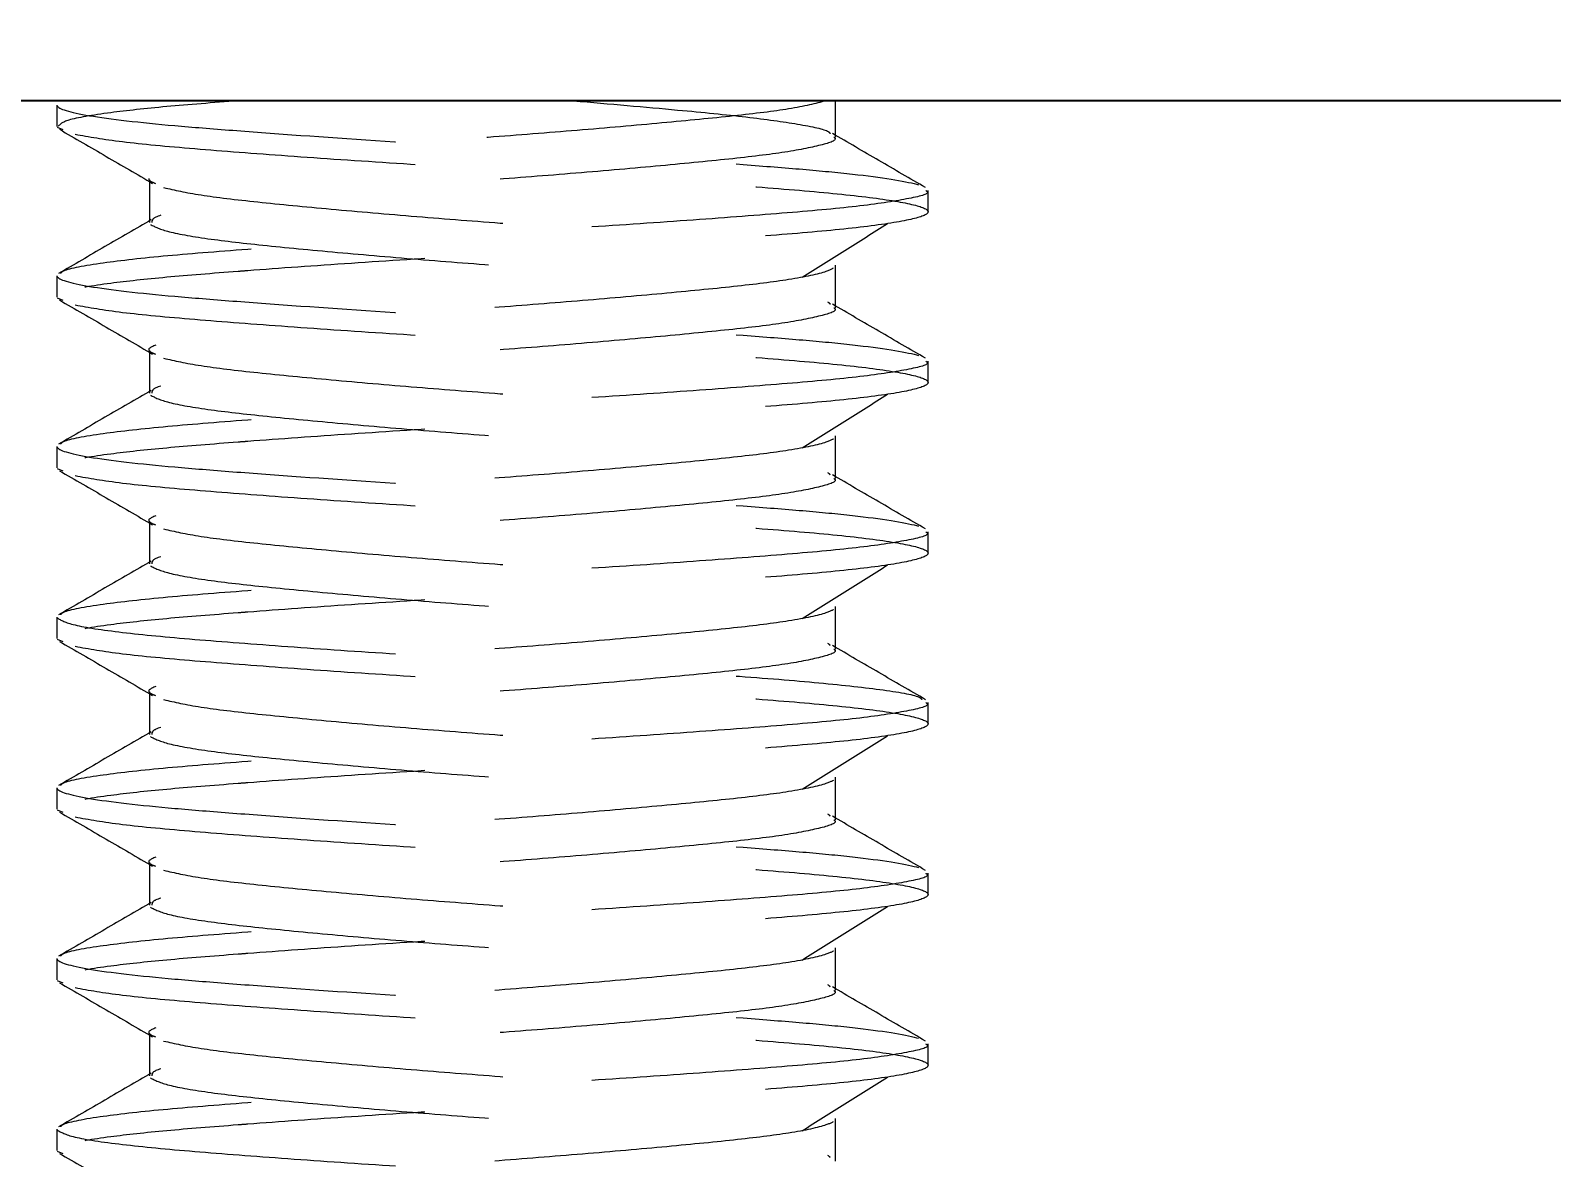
# Model space of a CAD drawing. Header units: inches. Extents: x 0 to 21.9, y 0.1 to 16.9.
# Drawn here: x 9.9696 to 10.4151, y 2.8699 to 3.2001 of the extents above; entities that cross this region are included whole.
import ezdxf

# ---------------------------------------------------------------- set-up
doc = ezdxf.new("R2010")
doc.units = ezdxf.units.IN
doc.header["$MEASUREMENT"] = 0
doc.linetypes.add('HIDDEN', pattern=[0.075, 0.05, -0.025])
doc.layers.add('OBJECT', color=7, linetype='Continuous', lineweight=25)
doc.styles.add('SLDTEXTSTYLE0', font='TXT', dxfattribs={"width": 0.75})
doc.dimstyles.new('SLDDIMSTYLE1', dxfattribs={"dimtxt": 0.137795, "dimasz": 0.13, "dimexe": 0, "dimexo": 0.0625, "dimgap": 0.034449, "dimtad": 1, "dimdec": 3, "dimrnd": 1e-09, "dimzin": 12, "dimdsep": 46, "dimtxsty": 'SLDTEXTSTYLE0', "dimsah": 1, "dimcen": 0.09, "dimadec": 0, "dimazin": 3, "dimtfac": 1, "dimtdec": 3, "dimtofl": 0, "dimtmove": 0, "dimatfit": 3, "dimfxl": 1, "dimfrac": 2, "dimtolj": 1, "dimtzin": 12, "dimarcsym": 0})

# ---------------------------------------------------------------- blocks, each defined once
blk = doc.blocks.new('_D_19')
at = {"color": 7, "linetype": 'Continuous', "lineweight": 0}
for p, q in [((3.04296, 2.72944), (3.04296, 4.1459)), ((10.91698, 2.72944), (10.91698, 4.1459)), ((3.04296, 4.0209), (10.91698, 4.0209))]:
    blk.add_line(p, q, dxfattribs=at)
at = {"color": 7, "linetype": 'Continuous', "lineweight": 18}
for points in [[(3.04296, 4.0209), (3.17296, 4.0009), (3.17296, 4.0409)], [(10.91698, 4.0209), (10.78698, 4.0409), (10.78698, 4.0009)]]:
    blk.add_solid(points, dxfattribs=at)
at = {"color": 7, "linetype": 'Continuous', "lineweight": 18, "insert": (6.63087, 4.19853), "char_height": 0.137795, "attachment_point": 1, "style": 'SLDTEXTSTYLE0'}
blk.add_mtext('7.874', dxfattribs=at)

msp = doc.modelspace()

# ---------------------------------------------------------------- linework, layer by layer
at = {"color": 7, "linetype": 'HIDDEN', "lineweight": 18}
for p, q in [((9.97741, 3.17819), (9.97741, 3.17194)), ((10.20547, 3.16882), (10.20547, 3.17944)), ((9.97745, 3.17174), (9.97913, 3.17108)), ((10.00447, 3.15632), (10.00447, 3.14382)), ((10.23254, 3.14694), (10.23254, 3.15319)), ((10.20547, 3.11882), (10.20547, 3.13132)), ((9.97745, 3.12174), (9.97913, 3.12108)), ((10.00447, 3.10632), (10.00447, 3.09382)), ((10.20547, 3.06882), (10.20547, 3.08132)), ((9.97745, 3.07174), (9.97913, 3.07108)), ((10.00447, 3.05632), (10.00447, 3.04382)), ((10.20547, 3.01882), (10.20547, 3.03132)), ((9.97745, 3.02174), (9.97913, 3.02108)), ((10.00447, 3.00632), (10.00447, 2.99382)), ((10.20547, 2.96882), (10.20547, 2.98132)), ((9.97745, 2.97174), (9.97913, 2.97108)), ((10.00447, 2.95632), (10.00447, 2.94382)), ((10.20547, 2.91882), (10.20547, 2.93132)), ((9.97745, 2.92174), (9.97913, 2.92108)), ((10.00447, 2.90632), (10.00447, 2.89382)), ((10.20547, 2.86882), (10.20547, 2.88132)), ((9.97745, 2.87174), (9.97913, 2.87108))]:
    msp.add_line(p, q, dxfattribs=at)
for points, knots in [([(9.97745, 3.17799), (9.97785, 3.17709), (9.98103, 3.17609), (9.99291, 3.17409), (10.00158, 3.17309), (10.01712, 3.17173), (10.02276, 3.17128), (10.03513, 3.17032), (10.04181, 3.16983), (10.06285, 3.16833), (10.07824, 3.16732), (10.10107, 3.16592), (10.10857, 3.16548), (10.12379, 3.16455), (10.13144, 3.16406), (10.15396, 3.16258), (10.16835, 3.16155), (10.18694, 3.16012), (10.19261, 3.15967), (10.20298, 3.15876), (10.20776, 3.15829), (10.22043, 3.15682), (10.22655, 3.1558), (10.22976, 3.15482)], [0, 0, 0, 0, 0.125, 0.125, 0.25, 0.25, 0.3125, 0.3125, 0.375, 0.375, 0.5, 0.5, 0.5625, 0.5625, 0.625, 0.625, 0.75, 0.75, 0.8125, 0.8125, 0.875, 0.875, 1, 1, 1, 1]), ([(10.03046, 3.17944), (10.02319, 3.17888), (10.00854, 3.17774), (9.99136, 3.17586), (9.97944, 3.17385), (9.97833, 3.17256), (9.97781, 3.17195)], [0, 0, 0, 0, 0.233231, 0.469714, 0.751766, 1, 1, 1, 1]), ([(10.20263, 3.17944), (10.19953, 3.17865), (10.19363, 3.17713), (10.17629, 3.17501), (10.15505, 3.17296), (10.13019, 3.17076), (10.10362, 3.16872), (10.07713, 3.16665), (10.05258, 3.16445), (10.03168, 3.16242), (10.01573, 3.16035), (10.00641, 3.15814), (10.00317, 3.15652), (10.00553, 3.15554), (10.00623, 3.15525)], [0, 0, 0, 0, 0.095786, 0.182109, 0.26858, 0.356481, 0.442734, 0.529279, 0.617175, 0.703362, 0.789978, 0.877868, 0.963992, 1, 1, 1, 1]), ([(10.12871, 3.17944), (10.13924, 3.17853), (10.15809, 3.1769), (10.18019, 3.17472), (10.19509, 3.17263), (10.20312, 3.17095), (10.20372, 3.17007), (10.20385, 3.16989)], [0, 0, 0, 0, 0.276943, 0.495496, 0.716396, 0.939747, 1, 1, 1, 1]), ([(9.98272, 3.16966), (9.9868, 3.16892), (9.99488, 3.16747), (10.01692, 3.16545), (10.04442, 3.16336), (10.0763, 3.16116), (10.11012, 3.15915), (10.14361, 3.15705), (10.1744, 3.15486), (10.20037, 3.15285), (10.21977, 3.15075), (10.23117, 3.14856), (10.23383, 3.14655), (10.2276, 3.14444), (10.21283, 3.14225), (10.19059, 3.14025), (10.16244, 3.13814), (10.13028, 3.13595), (10.09638, 3.13395), (10.06308, 3.13183), (10.04161, 3.1303), (10.02373, 3.12893), (10.0087, 3.12775), (9.99131, 3.12586), (9.97946, 3.12385), (9.97833, 3.12256), (9.97781, 3.12195)], [0, 0, 0, 0, 0.044551, 0.088184, 0.132165, 0.176711, 0.220317, 0.264331, 0.30887, 0.35245, 0.396496, 0.441029, 0.484585, 0.528663, 0.573187, 0.616721, 0.660829, 0.705344, 0.748859, 0.792996, 0.837501, 0.842034, 0.878877, 0.916233, 0.960788, 1, 1, 1, 1]), ([(9.97816, 3.1711), (9.98271, 3.16846), (9.9918, 3.16318), (10.00088, 3.15789), (10.00542, 3.15525)], [0, 0, 0, 0, 0.50031, 1, 1, 1, 1]), ([(10.20493, 3.16882), (10.2051, 3.16869), (10.20613, 3.16787), (10.2012, 3.16632), (10.19005, 3.16413), (10.17239, 3.16212), (10.15025, 3.16001), (10.12491, 3.15782), (10.0982, 3.15582), (10.07195, 3.15371), (10.04803, 3.15152), (10.02797, 3.14952), (10.01348, 3.1474), (10.00532, 3.14543), (10.00523, 3.14429), (10.00519, 3.14382)], [0, 0, 0, 0, 0.016586, 0.100677, 0.185626, 0.268677, 0.352827, 0.437758, 0.520771, 0.604977, 0.689889, 0.772867, 0.857127, 0.942018, 1, 1, 1, 1]), ([(10.23179, 3.15402), (10.22724, 3.15666), (10.21815, 3.16194), (10.20906, 3.16724), (10.20452, 3.16988)], [0, 0, 0, 0, 0.500332, 1, 1, 1, 1]), ([(10.23184, 3.1532), (10.23206, 3.15306), (10.23337, 3.15224), (10.22712, 3.15069), (10.21295, 3.1485), (10.19055, 3.1465), (10.16245, 3.14439), (10.13028, 3.1422), (10.09638, 3.1402), (10.06306, 3.13808), (10.03269, 3.13589), (10.00722, 3.1339), (9.98844, 3.13173), (9.97931, 3.12999), (9.97859, 3.12906), (9.97844, 3.12887)], [0, 0, 0, 0, 0.017068, 0.103589, 0.190988, 0.276444, 0.363025, 0.450406, 0.535822, 0.622461, 0.709822, 0.795203, 0.881897, 0.975876, 1, 1, 1, 1]), ([(10.00865, 3.15403), (10.01187, 3.1533), (10.01824, 3.15185), (10.0356, 3.14982), (10.05727, 3.14774), (10.08238, 3.14554), (10.10903, 3.14352), (10.13541, 3.14143), (10.15967, 3.13923), (10.18013, 3.13722), (10.19541, 3.13512), (10.2044, 3.13293), (10.20628, 3.13112), (10.20269, 3.12918), (10.1933, 3.12712), (10.17638, 3.12502), (10.15503, 3.12296), (10.1302, 3.12076), (10.10362, 3.11872), (10.07713, 3.11665), (10.05258, 3.11445), (10.03168, 3.11242), (10.01573, 3.11035), (10.00641, 3.10814), (10.00317, 3.10652), (10.00553, 3.10554), (10.00623, 3.10525)], [0, 0, 0, 0, 0.043566, 0.086232, 0.129238, 0.172799, 0.215437, 0.258476, 0.302031, 0.344644, 0.387715, 0.431263, 0.473852, 0.504268, 0.551752, 0.594545, 0.637412, 0.680987, 0.723745, 0.766648, 0.810221, 0.852947, 0.895885, 0.939456, 0.98215, 1, 1, 1, 1]), ([(10.00504, 3.14463), (10.00052, 3.142), (9.99148, 3.13674), (9.98243, 3.13149), (9.9779, 3.12886)], [0, 0, 0, 0, 0.4998637, 1, 1, 1, 1]), ([(10.00478, 3.14321), (10.00616, 3.14251), (10.00892, 3.1411), (10.02161, 3.13891), (10.03955, 3.13692), (10.06215, 3.13479), (10.08769, 3.13261), (10.11047, 3.13092), (10.13486, 3.12896), (10.158, 3.1269), (10.18021, 3.12472), (10.19508, 3.12263), (10.20312, 3.12095), (10.20372, 3.12007), (10.20385, 3.11989)], [0, 0, 0, 0, 0.090524, 0.181644, 0.270673, 0.361252, 0.452345, 0.541349, 0.59157, 0.704682, 0.793946, 0.884168, 0.975392, 1, 1, 1, 1]), ([(10.19566, 3.12776), (10.19982, 3.13038), (10.20813, 3.13562), (10.2165, 3.14086), (10.22069, 3.14347)], [0, 0, 0, 0, 0.4999573, 1, 1, 1, 1]), ([(9.97741, 3.12819), (9.97741, 3.12715), (9.97741, 3.12507), (9.97741, 3.12299), (9.97741, 3.12194)], [0, 0, 0, 0, 0.499971, 1, 1, 1, 1]), ([(9.97745, 3.12799), (9.97785, 3.12709), (9.98103, 3.12609), (9.99291, 3.12409), (10.00158, 3.12309), (10.01712, 3.12173), (10.02276, 3.12128), (10.03513, 3.12032), (10.04181, 3.11983), (10.06285, 3.11833), (10.07824, 3.11732), (10.10107, 3.11592), (10.10857, 3.11548), (10.12379, 3.11455), (10.13144, 3.11406), (10.15396, 3.11258), (10.16835, 3.11155), (10.18694, 3.11012), (10.19261, 3.10967), (10.20298, 3.10876), (10.20776, 3.10829), (10.22043, 3.10682), (10.22655, 3.1058), (10.22976, 3.10482)], [0, 0, 0, 0, 0.125, 0.125, 0.25, 0.25, 0.3125, 0.3125, 0.375, 0.375, 0.5, 0.5, 0.5625, 0.5625, 0.625, 0.625, 0.75, 0.75, 0.8125, 0.8125, 0.875, 0.875, 1, 1, 1, 1]), ([(9.98272, 3.11966), (9.9868, 3.11892), (9.99488, 3.11747), (10.01692, 3.11545), (10.04442, 3.11336), (10.0763, 3.11116), (10.11012, 3.10915), (10.14361, 3.10705), (10.1744, 3.10486), (10.20037, 3.10285), (10.21977, 3.10075), (10.23117, 3.09856), (10.23383, 3.09655), (10.2276, 3.09444), (10.21283, 3.09225), (10.19059, 3.09025), (10.16244, 3.08814), (10.13028, 3.08595), (10.09638, 3.08395), (10.06308, 3.08183), (10.04161, 3.0803), (10.02373, 3.07893), (10.0087, 3.07775), (9.99131, 3.07586), (9.97946, 3.07385), (9.97833, 3.07256), (9.97781, 3.07195)], [0, 0, 0, 0, 0.044551, 0.088184, 0.132165, 0.176711, 0.220317, 0.264331, 0.30887, 0.35245, 0.396496, 0.441029, 0.484585, 0.528663, 0.573187, 0.616721, 0.660829, 0.705344, 0.748859, 0.792996, 0.837501, 0.842034, 0.878877, 0.916233, 0.960788, 1, 1, 1, 1]), ([(9.97816, 3.1211), (9.98271, 3.11846), (9.9918, 3.11318), (10.00088, 3.10789), (10.00542, 3.10525)], [0, 0, 0, 0, 0.500297, 1, 1, 1, 1]), ([(10.20493, 3.11882), (10.2051, 3.11869), (10.20613, 3.11787), (10.2012, 3.11632), (10.19005, 3.11413), (10.17239, 3.11212), (10.15025, 3.11001), (10.12491, 3.10782), (10.0982, 3.10582), (10.07195, 3.10371), (10.04803, 3.10152), (10.02797, 3.09952), (10.01348, 3.0974), (10.00532, 3.09543), (10.00523, 3.09429), (10.00519, 3.09382)], [0, 0, 0, 0, 0.016586, 0.100677, 0.185626, 0.268677, 0.352827, 0.437758, 0.520771, 0.604977, 0.689889, 0.772867, 0.857127, 0.942018, 1, 1, 1, 1]), ([(10.23179, 3.10402), (10.22724, 3.10666), (10.21815, 3.11194), (10.20906, 3.11724), (10.20452, 3.11988)], [0, 0, 0, 0, 0.500345, 1, 1, 1, 1]), ([(10.23184, 3.1032), (10.23206, 3.10306), (10.23337, 3.10224), (10.22712, 3.10069), (10.21295, 3.0985), (10.19055, 3.0965), (10.16245, 3.09439), (10.13028, 3.0922), (10.09638, 3.0902), (10.06306, 3.08808), (10.03269, 3.08589), (10.00722, 3.0839), (9.98844, 3.08173), (9.97931, 3.07999), (9.97859, 3.07906), (9.97844, 3.07887)], [0, 0, 0, 0, 0.017072, 0.103593, 0.190991, 0.276447, 0.363027, 0.450408, 0.535824, 0.622462, 0.709823, 0.795204, 0.881898, 0.975876, 1, 1, 1, 1]), ([(10.00865, 3.10403), (10.01187, 3.1033), (10.01824, 3.10185), (10.0356, 3.09982), (10.05727, 3.09774), (10.08238, 3.09554), (10.10903, 3.09352), (10.13541, 3.09143), (10.15967, 3.08923), (10.18013, 3.08722), (10.19541, 3.08512), (10.2044, 3.08293), (10.20628, 3.08112), (10.20269, 3.07918), (10.1933, 3.07712), (10.17638, 3.07502), (10.15503, 3.07296), (10.1302, 3.07076), (10.10362, 3.06872), (10.07713, 3.06665), (10.05258, 3.06445), (10.03168, 3.06242), (10.01573, 3.06035), (10.00641, 3.05814), (10.00317, 3.05652), (10.00553, 3.05554), (10.00623, 3.05525)], [0, 0, 0, 0, 0.043566, 0.086232, 0.129238, 0.172799, 0.215437, 0.258476, 0.302031, 0.344644, 0.387715, 0.431263, 0.473853, 0.504268, 0.551752, 0.594545, 0.637412, 0.680987, 0.723746, 0.766649, 0.810222, 0.852947, 0.895886, 0.939456, 0.98215, 1, 1, 1, 1]), ([(10.23254, 3.09694), (10.23254, 3.09799), (10.23254, 3.10007), (10.23254, 3.10215), (10.23254, 3.10319)], [0, 0, 0, 0, 0.500029, 1, 1, 1, 1]), ([(10.00504, 3.09463), (10.00052, 3.092), (9.99148, 3.08674), (9.98243, 3.08149), (9.9779, 3.07886)], [0, 0, 0, 0, 0.499855, 1, 1, 1, 1]), ([(10.00478, 3.09321), (10.00616, 3.09251), (10.00892, 3.0911), (10.02161, 3.08891), (10.03955, 3.08692), (10.06215, 3.08479), (10.08769, 3.08261), (10.11047, 3.08092), (10.13486, 3.07896), (10.158, 3.0769), (10.18021, 3.07472), (10.19508, 3.07263), (10.20312, 3.07095), (10.20372, 3.07007), (10.20385, 3.06989)], [0, 0, 0, 0, 0.090524, 0.181644, 0.270673, 0.361252, 0.452345, 0.541349, 0.59157, 0.704682, 0.793946, 0.884169, 0.975392, 1, 1, 1, 1]), ([(10.19566, 3.07776), (10.19982, 3.08038), (10.20813, 3.08562), (10.21651, 3.09086), (10.22069, 3.09347)], [0, 0, 0, 0, 0.499964, 1, 1, 1, 1]), ([(9.97741, 3.07819), (9.97741, 3.07715), (9.97741, 3.07507), (9.97741, 3.07299), (9.97741, 3.07194)], [0, 0, 0, 0, 0.499942, 1, 1, 1, 1]), ([(9.97745, 3.07799), (9.97785, 3.07709), (9.98103, 3.07609), (9.99291, 3.07409), (10.00158, 3.07309), (10.01712, 3.07173), (10.02276, 3.07128), (10.03513, 3.07032), (10.04181, 3.06983), (10.06285, 3.06833), (10.07824, 3.06732), (10.10107, 3.06592), (10.10857, 3.06548), (10.12379, 3.06455), (10.13144, 3.06406), (10.15396, 3.06258), (10.16835, 3.06155), (10.18694, 3.06012), (10.19261, 3.05967), (10.20298, 3.05876), (10.20776, 3.05829), (10.22043, 3.05682), (10.22655, 3.0558), (10.22976, 3.05482)], [0, 0, 0, 0, 0.125, 0.125, 0.25, 0.25, 0.3125, 0.3125, 0.375, 0.375, 0.5, 0.5, 0.5625, 0.5625, 0.625, 0.625, 0.75, 0.75, 0.8125, 0.8125, 0.875, 0.875, 1, 1, 1, 1]), ([(9.98272, 3.06966), (9.9868, 3.06892), (9.99488, 3.06747), (10.01692, 3.06545), (10.04442, 3.06336), (10.0763, 3.06116), (10.11012, 3.05915), (10.14361, 3.05705), (10.1744, 3.05486), (10.20037, 3.05285), (10.21977, 3.05075), (10.23117, 3.04856), (10.23383, 3.04655), (10.2276, 3.04444), (10.21283, 3.04225), (10.19059, 3.04025), (10.16244, 3.03814), (10.13028, 3.03595), (10.09638, 3.03395), (10.06308, 3.03183), (10.04161, 3.0303), (10.02373, 3.02893), (10.0087, 3.02775), (9.99131, 3.02586), (9.97946, 3.02385), (9.97833, 3.02256), (9.97781, 3.02195)], [0, 0, 0, 0, 0.044551, 0.088184, 0.132165, 0.176711, 0.220317, 0.264331, 0.30887, 0.35245, 0.396496, 0.441029, 0.484585, 0.528663, 0.573187, 0.616721, 0.660829, 0.705344, 0.748859, 0.792996, 0.837501, 0.842034, 0.878877, 0.916233, 0.960788, 1, 1, 1, 1]), ([(9.97816, 3.0711), (9.98271, 3.06846), (9.9918, 3.06318), (10.00088, 3.05789), (10.00542, 3.05525)], [0, 0, 0, 0, 0.500285, 1, 1, 1, 1]), ([(10.23179, 3.05402), (10.22724, 3.05666), (10.21815, 3.06194), (10.20906, 3.06724), (10.20452, 3.06988)], [0, 0, 0, 0, 0.5003574, 1, 1, 1, 1]), ([(10.20493, 3.06882), (10.2051, 3.06869), (10.20613, 3.06787), (10.2012, 3.06632), (10.19005, 3.06413), (10.17239, 3.06212), (10.15025, 3.06001), (10.12491, 3.05782), (10.0982, 3.05582), (10.07195, 3.05371), (10.04803, 3.05152), (10.02797, 3.04952), (10.01348, 3.0474), (10.00532, 3.04543), (10.00523, 3.04429), (10.00519, 3.04382)], [0, 0, 0, 0, 0.016586, 0.100677, 0.185626, 0.268677, 0.352827, 0.437758, 0.520771, 0.604977, 0.689889, 0.772867, 0.857127, 0.942018, 1, 1, 1, 1]), ([(10.23184, 3.0532), (10.23206, 3.05306), (10.23337, 3.05224), (10.22712, 3.05069), (10.21295, 3.0485), (10.19055, 3.0465), (10.16245, 3.04439), (10.13028, 3.0422), (10.09638, 3.0402), (10.06306, 3.03808), (10.03269, 3.03589), (10.00722, 3.0339), (9.98844, 3.03173), (9.97931, 3.02999), (9.97859, 3.02906), (9.97844, 3.02887)], [0, 0, 0, 0, 0.0170754, 0.103596, 0.1909942, 0.2764496, 0.3630297, 0.4504101, 0.5358262, 0.6224639, 0.7098244, 0.7952052, 0.8818986, 0.9758765, 1, 1, 1, 1]), ([(10.00865, 3.05403), (10.01187, 3.0533), (10.01824, 3.05185), (10.0356, 3.04982), (10.05727, 3.04774), (10.08238, 3.04554), (10.10903, 3.04352), (10.13541, 3.04143), (10.15967, 3.03923), (10.18013, 3.03722), (10.19541, 3.03512), (10.2044, 3.03293), (10.20628, 3.03112), (10.20269, 3.02918), (10.1933, 3.02712), (10.17638, 3.02502), (10.15503, 3.02296), (10.1302, 3.02076), (10.10362, 3.01872), (10.07713, 3.01665), (10.05258, 3.01445), (10.03168, 3.01242), (10.01573, 3.01035), (10.00641, 3.00814), (10.00317, 3.00652), (10.00553, 3.00554), (10.00623, 3.00525)], [0, 0, 0, 0, 0.043566, 0.086232, 0.129238, 0.172799, 0.215438, 0.258476, 0.302032, 0.344645, 0.387715, 0.431263, 0.473853, 0.504268, 0.551752, 0.594545, 0.637412, 0.680987, 0.723746, 0.766649, 0.810222, 0.852948, 0.895886, 0.939456, 0.982151, 1, 1, 1, 1]), ([(10.23254, 3.04694), (10.23254, 3.04799), (10.23254, 3.05007), (10.23254, 3.05215), (10.23254, 3.05319)], [0, 0, 0, 0, 0.5000581, 1, 1, 1, 1]), ([(10.00504, 3.04463), (10.00052, 3.042), (9.99148, 3.03674), (9.98243, 3.03149), (9.9779, 3.02886)], [0, 0, 0, 0, 0.4998458, 1, 1, 1, 1]), ([(10.00478, 3.04321), (10.00616, 3.04251), (10.00892, 3.0411), (10.02161, 3.03891), (10.03955, 3.03692), (10.06215, 3.03479), (10.08769, 3.03261), (10.11047, 3.03092), (10.13486, 3.02896), (10.158, 3.0269), (10.18021, 3.02472), (10.19508, 3.02263), (10.20312, 3.02095), (10.20372, 3.02007), (10.20385, 3.01989)], [0, 0, 0, 0, 0.090524, 0.181644, 0.270674, 0.361253, 0.452345, 0.541349, 0.591571, 0.704683, 0.793947, 0.88417, 0.975393, 1, 1, 1, 1]), ([(10.19566, 3.02776), (10.19982, 3.03038), (10.20814, 3.03562), (10.21651, 3.04086), (10.22069, 3.04347)], [0, 0, 0, 0, 0.499971, 1, 1, 1, 1]), ([(9.97741, 3.02819), (9.97741, 3.02715), (9.97741, 3.02507), (9.97741, 3.02299), (9.97741, 3.02194)], [0, 0, 0, 0, 0.499913, 1, 1, 1, 1]), ([(9.97745, 3.02799), (9.9786, 3.0273), (9.98091, 3.02592), (9.99537, 3.02372), (10.01679, 3.0217), (10.04446, 3.01961), (10.07629, 3.01741), (10.11012, 3.0154), (10.14361, 3.0133), (10.17437, 3.01111), (10.20046, 3.0091), (10.21942, 3.007), (10.22982, 3.00525), (10.23056, 3.0043), (10.23076, 3.00404)], [0, 0, 0, 0, 0.087607, 0.176419, 0.263403, 0.351078, 0.43988, 0.526808, 0.61455, 0.703339, 0.790217, 0.878022, 0.966797, 1, 1, 1, 1]), ([(9.97816, 3.0211), (9.98271, 3.01846), (9.9918, 3.01318), (10.00088, 3.00789), (10.00542, 3.00525)], [0, 0, 0, 0, 0.500273, 1, 1, 1, 1]), ([(9.98272, 3.01966), (9.9868, 3.01892), (9.99488, 3.01747), (10.01692, 3.01545), (10.04442, 3.01336), (10.0763, 3.01116), (10.11012, 3.00915), (10.14361, 3.00705), (10.1744, 3.00486), (10.20037, 3.00285), (10.21977, 3.00075), (10.23117, 2.99856), (10.23383, 2.99655), (10.2276, 2.99444), (10.21283, 2.99225), (10.19059, 2.99025), (10.16244, 2.98814), (10.13028, 2.98595), (10.09638, 2.98395), (10.06308, 2.98183), (10.04161, 2.9803), (10.02373, 2.97893), (10.0087, 2.97775), (9.99131, 2.97586), (9.97946, 2.97385), (9.97833, 2.97256), (9.97781, 2.97195)], [0, 0, 0, 0, 0.044551, 0.088184, 0.132165, 0.176711, 0.220317, 0.264331, 0.30887, 0.35245, 0.396496, 0.441029, 0.484585, 0.528663, 0.573187, 0.616721, 0.660829, 0.705344, 0.748859, 0.792996, 0.837501, 0.842034, 0.878877, 0.916233, 0.960788, 1, 1, 1, 1]), ([(10.20493, 3.01882), (10.2051, 3.01869), (10.20613, 3.01787), (10.2012, 3.01632), (10.19005, 3.01413), (10.17239, 3.01212), (10.15025, 3.01001), (10.12491, 3.00782), (10.0982, 3.00582), (10.07195, 3.00371), (10.04803, 3.00152), (10.02797, 2.99952), (10.01348, 2.9974), (10.00532, 2.99543), (10.00523, 2.99429), (10.00519, 2.99382)], [0, 0, 0, 0, 0.016586, 0.100677, 0.185626, 0.268677, 0.352827, 0.437758, 0.520771, 0.604977, 0.689889, 0.772867, 0.857127, 0.942018, 1, 1, 1, 1]), ([(10.23179, 3.00402), (10.22724, 3.00666), (10.21815, 3.01194), (10.20906, 3.01724), (10.20452, 3.01988)], [0, 0, 0, 0, 0.50037, 1, 1, 1, 1]), ([(10.23184, 3.0032), (10.23206, 3.00306), (10.23337, 3.00224), (10.22712, 3.00069), (10.21295, 2.9985), (10.19055, 2.9965), (10.16245, 2.99439), (10.13028, 2.9922), (10.09638, 2.9902), (10.06306, 2.98808), (10.03269, 2.98589), (10.00722, 2.9839), (9.98844, 2.98173), (9.97931, 2.97999), (9.97859, 2.97906), (9.97844, 2.97887)], [0, 0, 0, 0, 0.017079, 0.103599, 0.190997, 0.276452, 0.363032, 0.450412, 0.535828, 0.622465, 0.709826, 0.795206, 0.881899, 0.975877, 1, 1, 1, 1]), ([(10.00865, 3.00403), (10.01187, 3.0033), (10.01824, 3.00185), (10.0356, 2.99982), (10.05727, 2.99774), (10.08238, 2.99554), (10.10903, 2.99352), (10.13541, 2.99143), (10.15967, 2.98923), (10.18013, 2.98722), (10.19541, 2.98512), (10.2044, 2.98293), (10.20628, 2.98112), (10.20269, 2.97918), (10.1933, 2.97712), (10.17638, 2.97502), (10.15503, 2.97296), (10.1302, 2.97076), (10.10362, 2.96872), (10.07713, 2.96665), (10.05258, 2.96445), (10.03168, 2.96242), (10.01573, 2.96035), (10.00641, 2.95814), (10.00317, 2.95652), (10.00553, 2.95554), (10.00623, 2.95525)], [0, 0, 0, 0, 0.043566, 0.086232, 0.129238, 0.172799, 0.215438, 0.258476, 0.302032, 0.344645, 0.387715, 0.431263, 0.473853, 0.504268, 0.551752, 0.594545, 0.637412, 0.680988, 0.723746, 0.766649, 0.810222, 0.852948, 0.895886, 0.939457, 0.982151, 1, 1, 1, 1]), ([(10.23254, 2.99694), (10.23254, 2.99799), (10.23254, 3.00007), (10.23254, 3.00215), (10.23254, 3.00319)], [0, 0, 0, 0, 0.5000871, 1, 1, 1, 1]), ([(10.00504, 2.99463), (10.00052, 2.992), (9.99148, 2.98674), (9.98243, 2.98149), (9.9779, 2.97886)], [0, 0, 0, 0, 0.499837, 1, 1, 1, 1]), ([(10.00478, 2.99321), (10.00616, 2.99251), (10.00892, 2.9911), (10.02161, 2.98891), (10.03955, 2.98692), (10.06215, 2.98479), (10.08769, 2.98261), (10.11047, 2.98092), (10.13486, 2.97896), (10.158, 2.9769), (10.18021, 2.97472), (10.19508, 2.97263), (10.20312, 2.97095), (10.20372, 2.97007), (10.20385, 2.96989)], [0, 0, 0, 0, 0.0905245, 0.1816444, 0.2706738, 0.3612528, 0.4523457, 0.5413499, 0.5915711, 0.7046834, 0.7939477, 0.8841702, 0.9753939, 1, 1, 1, 1]), ([(10.19566, 2.97776), (10.19982, 2.98038), (10.20814, 2.98562), (10.21651, 2.99086), (10.22069, 2.99347)], [0, 0, 0, 0, 0.499978, 1, 1, 1, 1]), ([(9.97741, 2.97819), (9.97741, 2.97715), (9.97741, 2.97507), (9.97741, 2.97299), (9.97741, 2.97194)], [0, 0, 0, 0, 0.499884, 1, 1, 1, 1]), ([(9.97745, 2.97799), (9.97785, 2.97709), (9.98103, 2.97609), (9.99291, 2.97409), (10.00158, 2.97309), (10.01712, 2.97173), (10.02276, 2.97128), (10.03513, 2.97032), (10.04181, 2.96983), (10.06285, 2.96833), (10.07824, 2.96732), (10.10107, 2.96592), (10.10857, 2.96548), (10.12379, 2.96455), (10.13144, 2.96406), (10.15396, 2.96258), (10.16835, 2.96155), (10.18694, 2.96012), (10.19261, 2.95967), (10.20298, 2.95876), (10.20776, 2.95829), (10.22043, 2.95682), (10.22655, 2.9558), (10.22976, 2.95482)], [0, 0, 0, 0, 0.125, 0.125, 0.25, 0.25, 0.3125, 0.3125, 0.375, 0.375, 0.5, 0.5, 0.5625, 0.5625, 0.625, 0.625, 0.75, 0.75, 0.8125, 0.8125, 0.875, 0.875, 1, 1, 1, 1]), ([(9.98272, 2.96966), (9.9868, 2.96892), (9.99488, 2.96747), (10.01692, 2.96545), (10.04442, 2.96336), (10.0763, 2.96116), (10.11012, 2.95915), (10.14361, 2.95705), (10.1744, 2.95486), (10.20037, 2.95285), (10.21977, 2.95075), (10.23117, 2.94856), (10.23383, 2.94655), (10.2276, 2.94444), (10.21283, 2.94225), (10.19059, 2.94025), (10.16244, 2.93814), (10.13028, 2.93595), (10.09638, 2.93395), (10.06308, 2.93183), (10.04161, 2.9303), (10.02373, 2.92893), (10.0087, 2.92775), (9.99131, 2.92586), (9.97946, 2.92385), (9.97833, 2.92256), (9.97781, 2.92195)], [0, 0, 0, 0, 0.044551, 0.088184, 0.132165, 0.176711, 0.220317, 0.264331, 0.30887, 0.35245, 0.396496, 0.441029, 0.484585, 0.528663, 0.573187, 0.616721, 0.660829, 0.705344, 0.748859, 0.792996, 0.837501, 0.842034, 0.878877, 0.916233, 0.960788, 1, 1, 1, 1]), ([(9.97816, 2.9711), (9.98271, 2.96846), (9.9918, 2.96318), (10.00088, 2.95789), (10.00542, 2.95525)], [0, 0, 0, 0, 0.50026, 1, 1, 1, 1]), ([(10.20493, 2.96882), (10.2051, 2.96869), (10.20613, 2.96787), (10.2012, 2.96632), (10.19005, 2.96413), (10.17239, 2.96212), (10.15025, 2.96001), (10.12491, 2.95782), (10.0982, 2.95582), (10.07195, 2.95371), (10.04803, 2.95152), (10.02797, 2.94952), (10.01348, 2.9474), (10.00532, 2.94543), (10.00523, 2.94429), (10.00519, 2.94382)], [0, 0, 0, 0, 0.016586, 0.100677, 0.185626, 0.268677, 0.352827, 0.437758, 0.520771, 0.604977, 0.689889, 0.772867, 0.857127, 0.942018, 1, 1, 1, 1]), ([(10.23179, 2.95402), (10.22724, 2.95666), (10.21815, 2.96194), (10.20906, 2.96724), (10.20452, 2.96988)], [0, 0, 0, 0, 0.500383, 1, 1, 1, 1]), ([(10.00865, 2.95403), (10.01187, 2.9533), (10.01824, 2.95185), (10.0356, 2.94982), (10.05727, 2.94774), (10.08238, 2.94554), (10.10903, 2.94352), (10.13541, 2.94143), (10.15967, 2.93923), (10.18013, 2.93722), (10.19541, 2.93512), (10.2044, 2.93293), (10.20628, 2.93112), (10.20269, 2.92918), (10.1933, 2.92712), (10.17638, 2.92502), (10.15503, 2.92296), (10.1302, 2.92076), (10.10362, 2.91872), (10.07713, 2.91665), (10.05258, 2.91445), (10.03168, 2.91242), (10.01573, 2.91035), (10.00641, 2.90814), (10.00317, 2.90652), (10.00553, 2.90554), (10.00623, 2.90525)], [0, 0, 0, 0, 0.043566, 0.086232, 0.129238, 0.172799, 0.215438, 0.258476, 0.302032, 0.344645, 0.387715, 0.431264, 0.473853, 0.504268, 0.551752, 0.594546, 0.637413, 0.680988, 0.723746, 0.766649, 0.810223, 0.852948, 0.895887, 0.939457, 0.982152, 1, 1, 1, 1]), ([(10.23184, 2.9532), (10.23206, 2.95306), (10.23337, 2.95224), (10.22712, 2.95069), (10.21295, 2.9485), (10.19055, 2.9465), (10.16245, 2.94439), (10.13028, 2.9422), (10.09638, 2.9402), (10.06306, 2.93808), (10.03269, 2.93589), (10.00722, 2.9339), (9.98844, 2.93173), (9.97931, 2.92999), (9.97859, 2.92906), (9.97844, 2.92887)], [0, 0, 0, 0, 0.017083, 0.103603, 0.191, 0.276455, 0.363035, 0.450414, 0.53583, 0.622467, 0.709827, 0.795207, 0.8819, 0.975877, 1, 1, 1, 1]), ([(10.23254, 2.94694), (10.23254, 2.94799), (10.23254, 2.95007), (10.23254, 2.95215), (10.23254, 2.95319)], [0, 0, 0, 0, 0.500116, 1, 1, 1, 1]), ([(10.00504, 2.94463), (10.00052, 2.942), (9.99148, 2.93674), (9.98243, 2.93149), (9.9779, 2.92886)], [0, 0, 0, 0, 0.499828, 1, 1, 1, 1]), ([(10.00478, 2.94321), (10.00616, 2.94251), (10.00892, 2.9411), (10.02161, 2.93891), (10.03955, 2.93692), (10.06215, 2.93479), (10.08769, 2.93261), (10.11047, 2.93092), (10.13486, 2.92896), (10.158, 2.9269), (10.18021, 2.92472), (10.19508, 2.92263), (10.20312, 2.92095), (10.20372, 2.92007), (10.20385, 2.91989)], [0, 0, 0, 0, 0.090525, 0.181645, 0.270674, 0.361253, 0.452346, 0.54135, 0.591572, 0.704684, 0.793948, 0.884171, 0.975395, 1, 1, 1, 1]), ([(10.19566, 2.92776), (10.19982, 2.93038), (10.20814, 2.93562), (10.21651, 2.94086), (10.22069, 2.94347)], [0, 0, 0, 0, 0.499985, 1, 1, 1, 1]), ([(9.97741, 2.92819), (9.97741, 2.92715), (9.97741, 2.92507), (9.97741, 2.92299), (9.97741, 2.92194)], [0, 0, 0, 0, 0.499855, 1, 1, 1, 1]), ([(9.97745, 2.92799), (9.97785, 2.92709), (9.98103, 2.92609), (9.99291, 2.92409), (10.00158, 2.92309), (10.01712, 2.92173), (10.02276, 2.92128), (10.03513, 2.92032), (10.04181, 2.91983), (10.06285, 2.91833), (10.07824, 2.91732), (10.10107, 2.91592), (10.10857, 2.91548), (10.12379, 2.91455), (10.13144, 2.91406), (10.15396, 2.91258), (10.16835, 2.91155), (10.18694, 2.91012), (10.19261, 2.90967), (10.20298, 2.90876), (10.20776, 2.90829), (10.22043, 2.90682), (10.22655, 2.9058), (10.22976, 2.90482)], [0, 0, 0, 0, 0.125, 0.125, 0.25, 0.25, 0.3125, 0.3125, 0.375, 0.375, 0.5, 0.5, 0.5625, 0.5625, 0.625, 0.625, 0.75, 0.75, 0.8125, 0.8125, 0.875, 0.875, 1, 1, 1, 1]), ([(9.98272, 2.91966), (9.9868, 2.91892), (9.99488, 2.91747), (10.01692, 2.91545), (10.04442, 2.91336), (10.0763, 2.91116), (10.11012, 2.90915), (10.14361, 2.90705), (10.1744, 2.90486), (10.20037, 2.90285), (10.21977, 2.90075), (10.23117, 2.89856), (10.23383, 2.89655), (10.2276, 2.89444), (10.21283, 2.89225), (10.19059, 2.89025), (10.16244, 2.88814), (10.13028, 2.88595), (10.09638, 2.88395), (10.06308, 2.88183), (10.04161, 2.8803), (10.02373, 2.87893), (10.0087, 2.87775), (9.99131, 2.87586), (9.97946, 2.87385), (9.97833, 2.87256), (9.97781, 2.87195)], [0, 0, 0, 0, 0.044551, 0.088184, 0.132165, 0.176711, 0.220317, 0.264331, 0.30887, 0.35245, 0.396496, 0.441029, 0.484585, 0.528663, 0.573187, 0.616721, 0.660829, 0.705344, 0.748859, 0.792996, 0.837501, 0.842034, 0.878877, 0.916233, 0.960788, 1, 1, 1, 1]), ([(9.97816, 2.9211), (9.98271, 2.91846), (9.9918, 2.91318), (10.00088, 2.90789), (10.00542, 2.90525)], [0, 0, 0, 0, 0.5002482, 1, 1, 1, 1]), ([(10.20493, 2.91882), (10.2051, 2.91869), (10.20613, 2.91787), (10.2012, 2.91632), (10.19005, 2.91413), (10.17239, 2.91212), (10.15025, 2.91001), (10.12491, 2.90782), (10.0982, 2.90582), (10.07195, 2.90371), (10.04803, 2.90152), (10.02797, 2.89952), (10.01348, 2.8974), (10.00532, 2.89543), (10.00523, 2.89429), (10.00519, 2.89382)], [0, 0, 0, 0, 0.016586, 0.100677, 0.185626, 0.268677, 0.352827, 0.437758, 0.520771, 0.604977, 0.689889, 0.772867, 0.857127, 0.942018, 1, 1, 1, 1]), ([(10.23179, 2.90402), (10.22724, 2.90666), (10.21815, 2.91194), (10.20906, 2.91724), (10.20452, 2.91988)], [0, 0, 0, 0, 0.5003953, 1, 1, 1, 1]), ([(10.23184, 2.9032), (10.23206, 2.90306), (10.23337, 2.90224), (10.22712, 2.90069), (10.21295, 2.8985), (10.19055, 2.8965), (10.16245, 2.89439), (10.13028, 2.8922), (10.09638, 2.8902), (10.06306, 2.88808), (10.03269, 2.88589), (10.00722, 2.8839), (9.98844, 2.88173), (9.97931, 2.87999), (9.97859, 2.87906), (9.97844, 2.87887)], [0, 0, 0, 0, 0.017087, 0.103606, 0.191003, 0.276458, 0.363037, 0.450417, 0.535832, 0.622469, 0.709828, 0.795208, 0.8819, 0.975877, 1, 1, 1, 1]), ([(10.00865, 2.90403), (10.01187, 2.9033), (10.01824, 2.90185), (10.0356, 2.89982), (10.05727, 2.89774), (10.08238, 2.89554), (10.10903, 2.89352), (10.13541, 2.89143), (10.15967, 2.88923), (10.18013, 2.88722), (10.19541, 2.88512), (10.2044, 2.88293), (10.20628, 2.88112), (10.20269, 2.87918), (10.1933, 2.87712), (10.17638, 2.87502), (10.15503, 2.87296), (10.1302, 2.87076), (10.10362, 2.86872), (10.07713, 2.86665), (10.05258, 2.86445), (10.03168, 2.86242), (10.01573, 2.86035), (10.00641, 2.85814), (10.00317, 2.85652), (10.00553, 2.85554), (10.00623, 2.85525)], [0, 0, 0, 0, 0.043566, 0.086232, 0.129238, 0.172799, 0.215438, 0.258477, 0.302032, 0.344645, 0.387715, 0.431264, 0.473853, 0.504268, 0.551753, 0.594546, 0.637413, 0.680988, 0.723747, 0.76665, 0.810223, 0.852949, 0.895887, 0.939457, 0.982152, 1, 1, 1, 1]), ([(10.23254, 2.89694), (10.23254, 2.89799), (10.23254, 2.90007), (10.23254, 2.90215), (10.23254, 2.90319)], [0, 0, 0, 0, 0.500145, 1, 1, 1, 1]), ([(10.00504, 2.89463), (10.00052, 2.892), (9.99148, 2.88674), (9.98243, 2.88149), (9.9779, 2.87886)], [0, 0, 0, 0, 0.499819, 1, 1, 1, 1]), ([(10.00478, 2.89321), (10.00616, 2.89251), (10.00892, 2.8911), (10.02161, 2.88891), (10.03955, 2.88692), (10.06215, 2.88479), (10.08769, 2.88261), (10.11047, 2.88092), (10.13486, 2.87896), (10.158, 2.8769), (10.18021, 2.87472), (10.19508, 2.87263), (10.20312, 2.87095), (10.20372, 2.87007), (10.20385, 2.86989)], [0, 0, 0, 0, 0.0905247, 0.1816447, 0.2706742, 0.3612534, 0.4523464, 0.5413507, 0.5915721, 0.7046845, 0.7939489, 0.8841716, 0.9753954, 1, 1, 1, 1]), ([(10.19566, 2.87776), (10.19982, 2.88038), (10.20814, 2.88562), (10.21651, 2.89086), (10.22069, 2.89347)], [0, 0, 0, 0, 0.499992, 1, 1, 1, 1]), ([(9.97741, 2.87819), (9.97741, 2.87715), (9.97741, 2.87507), (9.97741, 2.87299), (9.97741, 2.87194)], [0, 0, 0, 0, 0.499826, 1, 1, 1, 1]), ([(9.97745, 2.87799), (9.9786, 2.8773), (9.98091, 2.87592), (9.99537, 2.87372), (10.01679, 2.8717), (10.04446, 2.86961), (10.07629, 2.86741), (10.11012, 2.8654), (10.14361, 2.8633), (10.17437, 2.86111), (10.20046, 2.8591), (10.21942, 2.857), (10.22982, 2.85525), (10.23056, 2.8543), (10.23076, 2.85404)], [0, 0, 0, 0, 0.087608, 0.176419, 0.263403, 0.351079, 0.43988, 0.526809, 0.614551, 0.70334, 0.790218, 0.878023, 0.966799, 1, 1, 1, 1]), ([(9.97816, 2.8711), (9.98271, 2.86846), (9.9918, 2.86318), (10.00088, 2.85789), (10.00542, 2.85525)], [0, 0, 0, 0, 0.500236, 1, 1, 1, 1])]:
    msp.add_open_spline(points, degree=3, knots=knots, dxfattribs=at)
at = {"layer": 'OBJECT'}
msp.add_line((10.91698, 3.17944), (3.04296, 3.17944), dxfattribs=at)

# ---------------------------------------------------------------- dimensions: what is measured, and where the dimension line sits
at = {"color": 7, "linetype": 'Continuous', "lineweight": 18}
dim = msp.add_linear_dim(base=(10.91698, 4.0209), p1=(3.04296, 2.67944), p2=(10.91698, 2.67944), dimstyle='SLDDIMSTYLE1', dxfattribs=at)
dim.commit()
dim.dimension.update_dxf_attribs({"geometry": '_D_19', "text_midpoint": (6.85995, 4.0209), "dimtype": 160})

doc.saveas('drawing.dxf')
